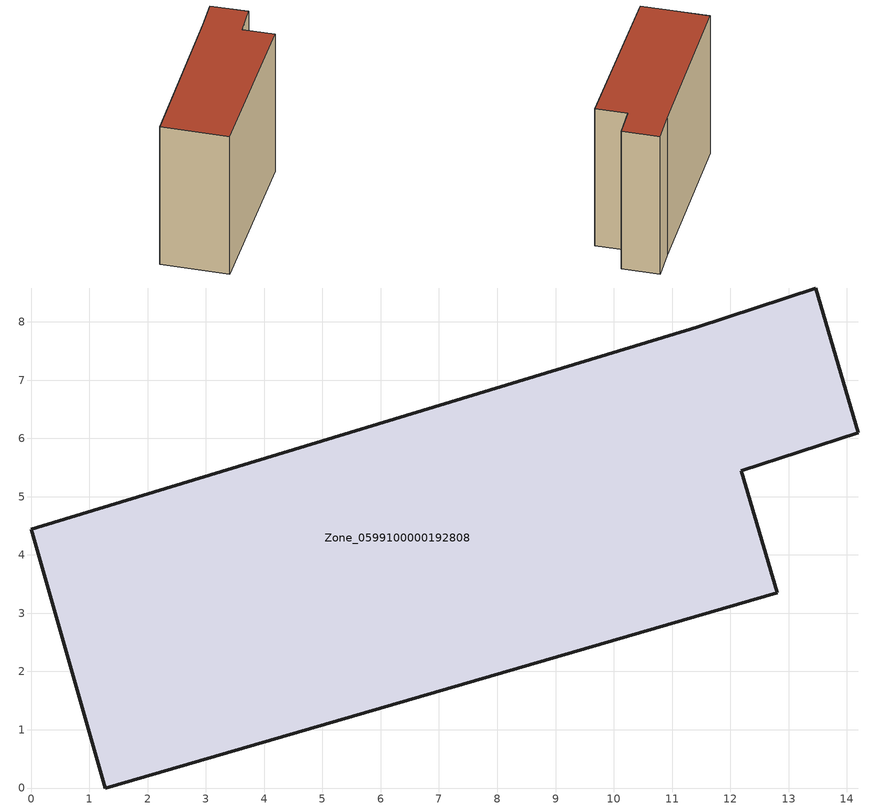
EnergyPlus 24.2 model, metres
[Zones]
Zone_0599100000192808
 floor ground (C_G): 0,4.44 11.43,7.91 13.47,8.58 14.2,6.1 12.19,5.44 12.81,3.35 1.28,0 z0
 wall outside (C_F): 1.28,0 12.81,3.35 12.19,5.44 14.2,6.1 13.47,8.58 11.43,7.91 0,4.44 1.28,0 z0:10.64
 roof outside (C_R): 11.43,7.91 0,4.44 1.28,0 12.81,3.35 12.19,5.44 14.2,6.1 13.47,8.58 z10.64
[BUILDING]
Pand.0599100000192808: North Axis=0; Terrain=City; Loads Convergence Tolerance Value=0.04; Temperature Convergence Tolerance Value=0.4; Solar Distribution=FullExterior; Maximum Number of Warmup Days=25; Minimum Number of Warmup Days=1
[Site:Location]
Rotterdam.The.Hague.AP_ZH_NLD Design_Conditions: Latitude=51.96; Longitude=4.45; Time Zone=1; Elevation=-4.5
[SITE:GROUNDTEMPERATURE:BUILDINGSURFACE]
18, 18, 18, 18, 18, 18, 18, 18, 18, 18, 18, 18
[MATERIAL] Thermal Absorptance=0.9; Solar Absorptance=0.7; Visible Absorptance=0.7
Name | Roughness | Thickness | Conductivity | Density | Specific Heat
G.TI.1946 | MediumSmooth | 0.15 | 1 | 540 | 1210
F.TI.1946 | Rough | 0.3 | 0.857143 | 1920 | 840
R.TI.1946 | MediumRough | 0.2 | 0.1 | 1500 | 1000
[CONSTRUCTION]
C_G: G.TI.1946
C_F: F.TI.1946
C_R: R.TI.1946
[ZONE]
Zone_0599100000192808: Type=1; Multiplier=1; Ceiling Height=Autocalculate; Volume=Autocalculate; Floor Area=autocalculate; Part of Total Floor Area=Yes
[ZONEINFILTRATION:DESIGNFLOWRATE]
Infil_Zone_0599100000192808: Zone or ZoneList or Space or SpaceList=Zone_0599100000192808; Schedule=AlwaysOn; Design Flow Rate Calculation Method=Flow/Area; Flow Rate per Floor Area=0.003; Constant Term Coefficient=1; Temperature Term Coefficient=0; Velocity Term Coefficient=0; Velocity Squared Term Coefficient=0
[HVACTEMPLATE:ZONE:IDEALLOADSAIRSYSTEM]
Zone_0599100000192808: Maximum Heating Supply Air Temperature=50; Minimum Cooling Supply Air Temperature=13; Maximum Heating Supply Air Humidity Ratio=0.0156; Minimum Cooling Supply Air Humidity Ratio=0.0077; Heating Limit=NoLimit; Cooling Limit=NoLimit; Dehumidification Control Type=ConstantSensibleHeatRatio; Cooling Sensible Heat Ratio=0.7; Dehumidification Setpoint=60; Humidification Control Type=None; Humidification Setpoint=30; Outdoor Air Method=None; Outdoor Air Flow Rate per Person=0.00944; Outdoor Air Flow Rate per Zone Floor Area=0; Outdoor Air Flow Rate per Zone=0; Demand Controlled Ventilation Type=None; Outdoor Air Economizer Type=NoEconomizer; Heat Recovery Type=None; Sensible Heat Recovery Effectiveness=0.7; Latent Heat Recovery Effectiveness=0.65
[ZONECONTROL:THERMOSTAT]
ThermostatControl_Zone_0599100000192808: Zone or ZoneList=Zone_0599100000192808; Control Type Schedule=DualSetpointControlType; Control 1=Thermostat_Zone_0599100000192808; Temperature Difference Between Cutout And Setpoint=0
[THERMOSTATSETPOINT:DUALSETPOINT]
Thermostat_Zone_0599100000192808: Heating Setpoint Temperature Schedule=HeatingSetpoint_Zone_0599100000192808; Cooling Setpoint Temperature Schedule=CoolingSetpoint_Zone_0599100000192808
[SCHEDULE:COMPACT]
HeatingSetpoint_Zone_0599100000192808: Through: 12/31, For: AllDays, Until: 24:00, 21
CoolingSetpoint_Zone_0599100000192808: Through: 12/31, For: AllDays, Until: 24:00, 24
DualSetpointControlType: Through: 12/31, For: AllDays, Until: 24:00, 4
AlwaysOn: Through: 12/31, For: AllDays, Until: 24:00, 1
